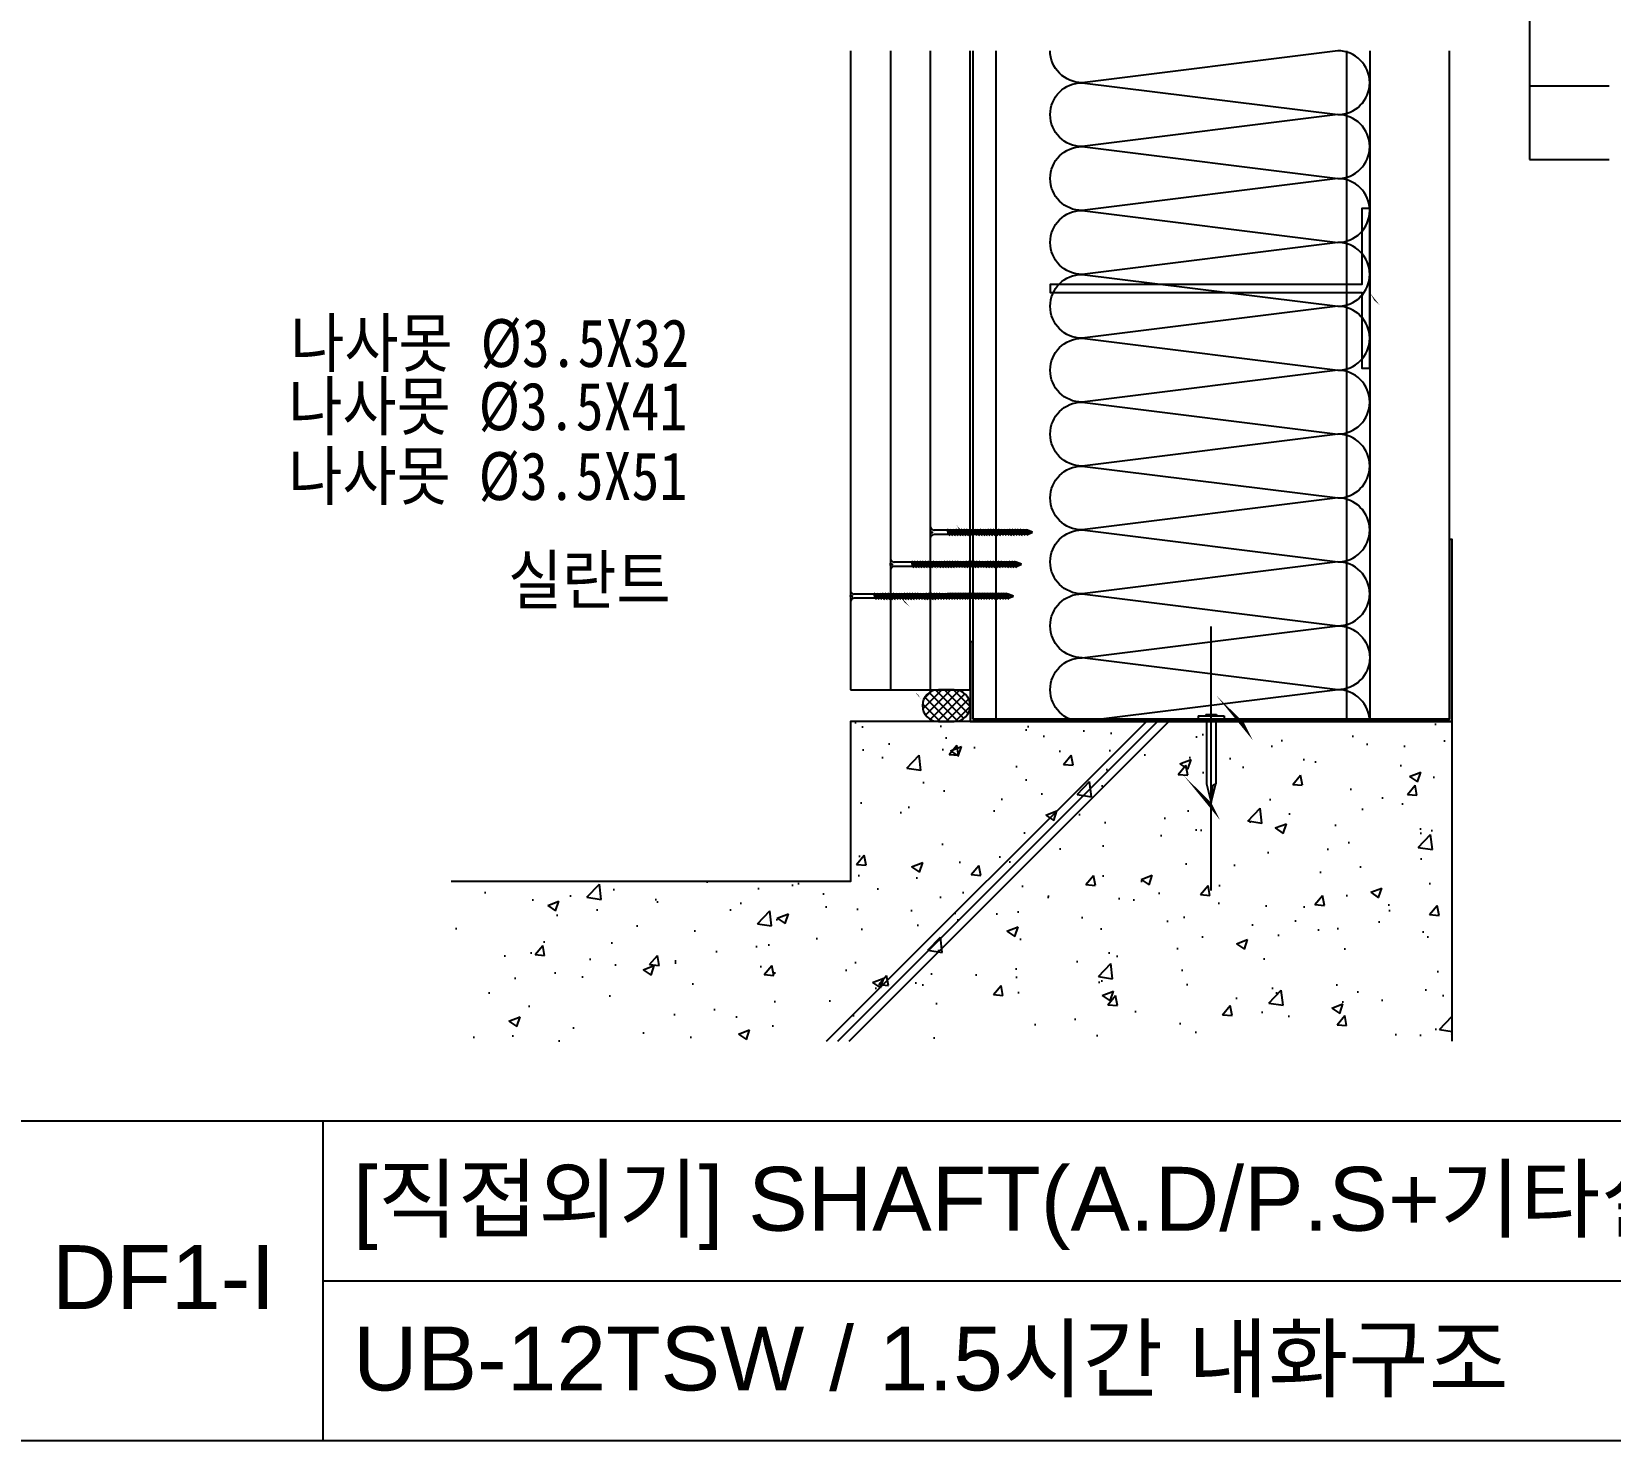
# Model space of a CAD drawing. Header units: millimetres. Extents: x 104 to 12536, y 73 to 2865.
# Drawn here: x 1031.6 to 1525.8, y 1485.8 to 1926.8 of the extents above; entities that cross this region are included whole.
import ezdxf
from ezdxf.enums import TextEntityAlignment as Align

# ---------------------------------------------------------------- set-up
doc = ezdxf.new("R2010")
doc.units = ezdxf.units.MM
doc.header["$LTSCALE"] = 5
doc.linetypes.add('CEN', pattern=[62, 60, -1, 0, -1])
for name, color, linetype in [('2', 7, 'Continuous'), ('CEN', 1, 'CEN'), ('CHAN', 3, 'Continuous'), ('CONC', 2, 'Continuous'), ('ele', 8, 'Continuous'), ('formline', 6, 'Continuous'), ('GB', 7, 'Continuous'), ('HAT', 8, 'Continuous'), ('HAT-CON', 8, 'Continuous'), ('INSUL', 8, 'Continuous'), ('ITXT', 5, 'Continuous'), ('PIN', 4, 'Continuous'), ('SCREW2', 8, 'Continuous'), ('TEXT', 7, 'Continuous')]:
    doc.layers.add(name, color=color, linetype=linetype)
doc.styles.add('HANGUL', font='swissel.ttf', dxfattribs={"height": 39.575204})
doc.styles.add('RXHS', font='')
doc.styles.get('RXHS').set_extended_font_data('DotumChe')

# ---------------------------------------------------------------- blocks, each defined once
blk = doc.blocks.new('고정못')
at = {"layer": 'CEN'}
blk.add_line((4.11, 55.13), (4.11, -27.57), dxfattribs=at)
at = {"layer": 'SCREW2'}
for p, q in [((2.66, 21.76), (4.11, 27.57)), ((4.11, 27.57), (5.56, 21.76)), ((2.66, 2.42), (2.66, 21.76)), ((5.56, 2.42), (5.56, 21.76)), ((0, 1.45), (8.22, 1.45)), ((0, 0.48), (0, 1.45)), ((0, 0.48), (8.22, 0.48)), ((2.42, 0), (2.42, 0.48)), ((2.42, 0), (5.8, 0)), ((5.8, 0), (5.8, 0.48)), ((8.22, 0.48), (8.22, 1.45))]:
    blk.add_line(p, q, dxfattribs=at)
blk.add_lwpolyline([(4.11, 27.57), (4.63, 22.28, 0.255479), (5.56, 21.76, 0.15073)], format="xyb", dxfattribs=at)
at = {"layer": 'SCREW2', "extrusion": (0, 0, -1)}
for centre, major_axis, ratio, start_param, end_param in [((0.06, 2.43), (2.6, 0.01), 0.375814, 0.025149, 1.595945), ((0.99, 2.42), (2.42, 0.09), 0.428989, 0.090861, 1.274963)]:
    blk.add_ellipse(centre, major_axis=major_axis, ratio=ratio, start_param=start_param, end_param=end_param, dxfattribs=at)
at = {"layer": 'SCREW2'}
for centre, major_axis, ratio, start_param, end_param in [((7.23, 2.42), (-2.42, 0.09), 0.428989, 0.090861, 1.274963), ((8.16, 2.43), (-2.6, 0.01), 0.375814, 0.025149, 1.595945)]:
    blk.add_ellipse(centre, major_axis=major_axis, ratio=ratio, start_param=start_param, end_param=end_param, dxfattribs=at)
blk = doc.blocks.new('나사못51')
at = {"layer": 'SCREW2'}
for p, q in [((2.53, 49.55), (0.92, 49.12)), ((1.6, 51), (0.98, 49.39)), ((0.98, 49.39), (1.64, 49.91)), ((1.64, 49.91), (1.6, 51)), ((2.27, 49.45), (1.6, 51)), ((2.24, 49.17), (2.53, 49.55)), ((2.24, 49.17), (0.63, 48.74)), ((0.63, 48.74), (0.92, 49.12)), ((2.25, 48.32), (0.63, 47.89)), ((0.63, 47.89), (0.92, 48.27)), ((2.25, 47.47), (0.63, 47.04)), ((0.63, 47.04), (0.92, 47.43)), ((2.24, 46.62), (0.63, 46.19)), ((0.63, 46.19), (0.91, 46.58)), ((2.24, 45.78), (0.63, 45.35)), ((0.63, 45.35), (0.92, 45.73)), ((2.25, 44.93), (0.63, 44.5)), ((0.63, 44.5), (0.92, 44.88)), ((2.53, 47.01), (0.91, 46.58)), ((0.92, 48.81), (0.92, 48.28)), ((2.53, 48.7), (0.92, 48.27)), ((0.92, 47.97), (0.92, 47.43)), ((2.54, 47.86), (0.92, 47.43)), ((0.92, 47.12), (0.92, 46.58)), ((0.92, 46.27), (0.92, 45.73)), ((2.53, 46.16), (0.92, 45.73)), ((0.92, 45.43), (0.92, 44.89)), ((2.53, 45.31), (0.92, 44.88)), ((0.92, 44.58), (0.92, 44.04)), ((0.98, 49.39), (0.98, 49.14)), ((2.24, 49.17), (2.24, 48.63)), ((2.24, 48.32), (2.24, 47.78)), ((2.24, 47.47), (2.24, 46.93)), ((2.24, 46.62), (2.53, 47.01)), ((2.24, 46.62), (2.24, 46.08)), ((2.24, 45.78), (2.53, 46.16)), ((2.24, 45.78), (2.24, 45.24)), ((2.24, 44.93), (2.24, 44.39)), ((2.25, 48.32), (2.53, 48.7)), ((2.25, 47.47), (2.54, 47.86)), ((2.25, 44.93), (2.53, 45.31)), ((2.25, 44.08), (0.63, 43.65)), ((0.63, 43.65), (0.92, 44.04)), ((2.24, 43.23), (0.63, 42.8)), ((0.63, 42.8), (0.91, 43.19)), ((2.24, 42.39), (0.63, 41.96)), ((0.63, 41.96), (0.92, 42.34)), ((2.25, 41.54), (0.63, 41.11)), ((0.63, 41.11), (0.92, 41.5)), ((2.25, 40.69), (0.63, 40.26)), ((0.63, 40.26), (0.92, 40.65)), ((2.25, 39.85), (0.64, 39.42)), ((0.64, 39.42), (0.92, 39.8)), ((2.53, 43.62), (0.91, 43.19)), ((2.54, 44.47), (0.92, 44.04)), ((0.92, 43.73), (0.92, 43.19)), ((0.92, 42.88), (0.92, 42.34)), ((2.53, 42.77), (0.92, 42.34)), ((0.92, 42.04), (0.92, 41.5)), ((2.53, 41.92), (0.92, 41.5)), ((0.92, 41.19), (0.92, 40.65)), ((2.54, 41.08), (0.92, 40.65)), ((0.92, 40.34), (0.92, 39.8)), ((2.54, 40.23), (0.92, 39.8)), ((2.24, 44.08), (2.24, 43.54)), ((2.24, 43.23), (2.53, 43.62)), ((2.24, 43.23), (2.24, 42.69)), ((2.24, 42.39), (2.53, 42.77)), ((2.24, 42.39), (2.24, 41.85)), ((2.24, 41.54), (2.24, 41)), ((2.24, 40.69), (2.24, 40.15)), ((2.24, 39.84), (2.24, 39.3)), ((2.25, 44.08), (2.54, 44.47)), ((2.25, 41.54), (2.53, 41.92)), ((2.25, 40.69), (2.54, 41.08)), ((2.25, 39.85), (2.54, 40.23)), ((2.25, 39), (0.63, 38.57)), ((0.63, 38.57), (0.92, 38.95)), ((2.25, 38.15), (0.63, 37.72)), ((0.63, 37.72), (0.92, 38.11)), ((2.25, 36.46), (0.63, 36.03)), ((0.63, 36.03), (0.92, 36.41)), ((2.25, 34.9), (0.63, 34.47)), ((0.63, 34.47), (0.92, 34.86)), ((2.25, 37.3), (0.64, 36.87)), ((0.64, 36.87), (0.92, 37.26)), ((2.25, 35.73), (0.64, 35.3)), ((0.64, 35.3), (0.92, 35.68)), ((0.92, 39.49), (0.92, 38.95)), ((2.53, 39.38), (0.92, 38.95)), ((0.92, 38.65), (0.92, 38.11)), ((2.54, 38.54), (0.92, 38.11)), ((0.92, 37.8), (0.92, 37.26)), ((2.54, 37.69), (0.92, 37.26)), ((0.92, 36.95), (0.92, 36.41)), ((2.54, 36.84), (0.92, 36.41)), ((0.92, 36.45), (0.92, 35.92)), ((0.92, 36.22), (0.92, 35.68)), ((2.54, 36.11), (0.92, 35.68)), ((0.92, 35.37), (0.92, 34.86)), ((2.54, 35.29), (0.92, 34.86)), ((2.24, 39), (2.24, 38.46)), ((2.24, 38.15), (2.24, 37.61)), ((2.24, 37.3), (2.24, 36.76)), ((2.24, 36.45), (2.24, 36.03)), ((2.24, 35.72), (2.24, 35.54)), ((2.24, 35.71), (2.24, 34.86)), ((2.24, 34.9), (2.24, 34.36)), ((2.25, 39), (2.53, 39.38)), ((2.25, 38.15), (2.54, 38.54)), ((2.25, 37.3), (2.54, 37.69)), ((2.25, 36.46), (2.54, 36.84)), ((2.25, 35.73), (2.54, 36.11)), ((2.25, 34.9), (2.54, 35.29)), ((2.25, 32.36), (0.63, 31.93)), ((0.63, 31.93), (0.92, 32.32)), ((2.25, 34.06), (0.64, 33.63)), ((0.64, 33.63), (0.92, 34.01)), ((2.25, 33.21), (0.64, 32.78)), ((0.64, 32.78), (0.92, 33.16)), ((2.25, 31.51), (0.64, 31.08)), ((0.64, 31.08), (0.92, 31.47)), ((2.25, 30.67), (0.64, 30.24)), ((0.64, 30.24), (0.92, 30.62)), ((2.26, 29.82), (0.64, 29.39)), ((0.64, 29.39), (0.93, 29.78)), ((0.92, 34.55), (0.92, 34.01)), ((2.54, 34.44), (0.92, 34.01)), ((0.92, 33.7), (0.92, 33.16)), ((2.54, 33.59), (0.92, 33.16)), ((0.92, 32.86), (0.92, 32.32)), ((2.54, 32.75), (0.92, 32.32)), ((0.92, 32.01), (0.92, 31.47)), ((2.54, 31.9), (0.92, 31.47)), ((0.92, 31.16), (0.92, 30.62)), ((2.54, 31.05), (0.92, 30.62)), ((0.93, 30.32), (0.93, 29.78)), ((2.55, 30.21), (0.93, 29.78)), ((2.24, 33.21), (2.24, 32.67)), ((2.24, 32.36), (2.24, 31.82)), ((2.24, 31.51), (2.24, 30.97)), ((2.25, 34.06), (2.54, 34.44)), ((2.25, 34.06), (2.25, 33.52)), ((2.25, 33.21), (2.54, 33.59)), ((2.25, 32.36), (2.54, 32.75)), ((2.25, 31.51), (2.54, 31.9)), ((2.25, 30.67), (2.54, 31.05)), ((2.25, 30.67), (2.25, 30.13)), ((2.26, 29.82), (2.55, 30.21)), ((2.26, 29.82), (2.26, 29.28)), ((2.27, 28.98), (0.65, 28.55)), ((0.65, 28.55), (0.94, 28.93)), ((2.27, 28.13), (0.66, 27.7)), ((0.66, 27.7), (0.94, 28.09)), ((2.27, 27.28), (0.66, 26.85)), ((0.66, 26.85), (0.95, 27.24)), ((2.28, 26.44), (0.67, 26.01)), ((0.67, 26.01), (0.95, 26.39)), ((2.29, 25.59), (0.67, 25.16)), ((0.67, 25.16), (0.96, 25.55)), ((2.28, 24.74), (0.67, 24.31)), ((0.94, 29.47), (0.94, 28.93)), ((2.55, 29.36), (0.94, 28.93)), ((2.56, 28.51), (0.94, 28.09)), ((0.95, 28.63), (0.95, 28.09)), ((0.95, 27.78), (0.95, 27.24)), ((2.56, 27.67), (0.95, 27.24)), ((0.95, 26.93), (0.95, 26.39)), ((2.57, 26.82), (0.95, 26.39)), ((2.57, 25.13), (0.95, 24.7)), ((0.96, 26.09), (0.96, 25.55)), ((2.57, 25.98), (0.96, 25.55)), ((0.96, 25.24), (0.96, 24.7)), ((2.27, 28.98), (2.55, 29.36)), ((2.27, 28.98), (2.27, 28.44)), ((2.27, 28.13), (2.56, 28.51)), ((2.27, 28.13), (2.27, 27.59)), ((2.27, 27.28), (2.56, 27.67)), ((2.27, 27.28), (2.27, 26.74)), ((2.28, 26.44), (2.57, 26.82)), ((2.28, 26.44), (2.28, 25.9)), ((2.28, 25.59), (2.28, 25.05)), ((2.28, 24.74), (2.57, 25.13)), ((2.28, 24.74), (2.28, 24.2)), ((2.29, 25.59), (2.57, 25.98)), ((0.67, 24.31), (0.95, 24.7)), ((2.28, 23.9), (0.67, 23.47)), ((0.67, 23.47), (0.95, 23.85)), ((2.29, 23.05), (0.67, 22.62)), ((0.67, 22.62), (0.96, 23)), ((2.28, 22.2), (0.67, 21.77)), ((0.67, 21.77), (0.95, 22.16)), ((2.28, 21.35), (0.67, 20.92)), ((0.67, 20.92), (0.95, 21.31)), ((2.28, 20.51), (0.67, 20.08)), ((0.67, 20.08), (0.95, 20.46)), ((2.57, 24.28), (0.95, 23.85)), ((0.95, 22.7), (0.95, 22.16)), ((2.57, 22.59), (0.95, 22.16)), ((0.95, 21.85), (0.95, 21.31)), ((2.57, 21.74), (0.95, 21.31)), ((0.95, 21), (0.95, 20.46)), ((2.57, 20.89), (0.95, 20.46)), ((0.95, 20.15), (0.95, 19.61)), ((2.57, 20.04), (0.95, 19.61)), ((0.96, 24.39), (0.96, 23.85)), ((0.96, 23.54), (0.96, 23)), ((2.57, 23.43), (0.96, 23)), ((2.27, 23.05), (2.27, 22.51)), ((2.27, 22.2), (2.27, 21.66)), ((2.27, 21.35), (2.27, 20.81)), ((2.27, 20.5), (2.27, 19.97)), ((2.28, 23.9), (2.57, 24.28)), ((2.28, 23.89), (2.28, 23.36)), ((2.28, 22.2), (2.57, 22.59)), ((2.28, 21.35), (2.57, 21.74)), ((2.28, 20.51), (2.57, 20.89)), ((2.28, 19.66), (2.57, 20.04)), ((2.29, 23.05), (2.57, 23.43)), ((2.28, 19.66), (0.67, 19.23)), ((0.67, 19.23), (0.95, 19.61)), ((2.28, 18.81), (0.67, 18.38)), ((0.67, 18.38), (0.95, 18.77)), ((2.28, 17.96), (0.67, 17.53)), ((0.67, 17.53), (0.95, 17.92)), ((2.28, 17.12), (0.67, 16.69)), ((0.67, 16.69), (0.95, 17.07)), ((2.29, 16.27), (0.67, 15.84)), ((0.67, 15.84), (0.96, 16.22)), ((2.28, 15.42), (0.67, 14.99)), ((0.67, 14.99), (0.95, 15.37)), ((0.95, 19.31), (0.95, 18.77)), ((2.57, 19.2), (0.95, 18.77)), ((0.95, 18.46), (0.95, 17.92)), ((2.57, 18.35), (0.95, 17.92)), ((0.95, 17.61), (0.95, 17.07)), ((2.57, 17.5), (0.95, 17.07)), ((0.95, 16.76), (0.95, 16.22)), ((0.95, 15.91), (0.95, 15.37)), ((2.57, 15.8), (0.95, 15.37)), ((0.95, 15.06), (0.95, 14.53)), ((2.57, 14.95), (0.95, 14.53)), ((2.57, 16.65), (0.96, 16.22)), ((2.27, 19.66), (2.27, 19.12)), ((2.27, 18.81), (2.27, 18.27)), ((2.27, 17.96), (2.27, 17.42)), ((2.27, 17.11), (2.27, 16.57)), ((2.27, 16.26), (2.27, 15.72)), ((2.27, 15.42), (2.27, 14.88)), ((2.28, 18.81), (2.57, 19.2)), ((2.28, 17.96), (2.57, 18.35)), ((2.28, 17.12), (2.57, 17.5)), ((2.28, 15.42), (2.57, 15.8)), ((2.28, 14.57), (2.57, 14.95)), ((2.29, 16.27), (2.57, 16.65)), ((2.28, 14.57), (0.67, 14.14)), ((0.67, 14.14), (0.95, 14.53)), ((2.28, 13.72), (0.67, 13.29)), ((0.67, 13.29), (0.95, 13.68)), ((2.29, 12.87), (0.67, 12.44)), ((0.67, 12.44), (0.96, 12.83)), ((2.28, 12.02), (0.67, 11.59)), ((0.67, 11.59), (0.95, 11.98)), ((2.28, 11.18), (0.67, 10.75)), ((0.67, 10.75), (0.95, 11.13)), ((2.28, 10.33), (0.67, 9.9)), ((0.67, 9.9), (0.95, 10.28)), ((0.95, 14.22), (0.95, 13.68)), ((2.57, 14.11), (0.95, 13.68)), ((0.95, 13.37), (0.95, 12.82)), ((0.95, 12.52), (0.95, 11.98)), ((2.57, 12.41), (0.95, 11.98)), ((0.95, 11.67), (0.95, 11.13)), ((2.57, 11.56), (0.95, 11.13)), ((0.95, 10.82), (0.95, 10.28)), ((2.57, 10.71), (0.95, 10.28)), ((0.95, 9.98), (0.95, 9.43)), ((2.57, 13.26), (0.96, 12.83)), ((2.27, 14.57), (2.27, 14.03)), ((2.27, 13.72), (2.27, 13.18)), ((2.27, 12.87), (2.27, 12.33)), ((2.27, 12.02), (2.27, 11.48)), ((2.27, 11.17), (2.27, 10.63)), ((2.27, 10.33), (2.27, 9.78)), ((2.28, 13.72), (2.57, 14.11)), ((2.28, 12.02), (2.57, 12.41)), ((2.28, 11.18), (2.57, 11.56)), ((2.28, 10.33), (2.57, 10.71)), ((2.29, 12.87), (2.57, 13.26)), ((2.29, 9.48), (0.67, 9.05)), ((0.67, 9.05), (0.96, 9.43)), ((2.28, 8.63), (0.67, 8.2)), ((0.67, 8.2), (0.95, 8.59)), ((2.28, 7.78), (0.67, 7.35)), ((0.67, 7.35), (0.95, 7.74)), ((0.95, 9.12), (0.95, 8.59)), ((2.57, 9.01), (0.95, 8.59)), ((0.95, 8.28), (0.95, 7.74)), ((2.57, 8.17), (0.95, 7.74)), ((0.95, 7.43), (0.95, 1.19)), ((2.57, 9.86), (0.96, 9.43)), ((2.27, 9.48), (2.27, 8.94)), ((2.27, 8.63), (2.27, 8.09)), ((2.27, 7.78), (2.27, 1.19)), ((2.28, 8.63), (2.57, 9.01)), ((2.28, 7.78), (2.57, 8.17)), ((2.29, 9.48), (2.57, 9.86)), ((0, 0), (1.12, 0)), ((1.57, 0.48), (1.57, 0.65)), ((1.63, 0.68), (1.6, 0.68)), ((1.66, 0.48), (1.66, 0.65)), ((2.11, 0), (3.23, 0))]:
    blk.add_line(p, q, dxfattribs=at)
for centre, radius, start, end in [((-0.44, 1.33), 1.4, 288.341, 354.2702), ((1.1, 0.47), 0.473, 267.5265, 0.9138), ((1.61, -1.99), 2.05, 80.2866, 99.7134), ((1.6, 0.65), 0.033, 90, 180), ((1.63, 0.65), 0.033, 0, 90), ((2.13, 0.47), 0.473, 179.0862, 272.4735), ((3.67, 1.33), 1.4, 185.7298, 251.659)]:
    blk.add_arc(centre, radius, start, end, dxfattribs=at)
blk = doc.blocks.new('나사못32')
at = {"layer": 'SCREW2'}
for p, q in [((2.24, 30.17), (0.63, 29.74)), ((0.63, 29.74), (0.92, 30.12)), ((2.53, 30.55), (0.92, 30.12)), ((0.92, 29.81), (0.92, 29.28)), ((2.53, 29.7), (0.92, 29.27)), ((1.6, 32), (0.98, 30.39)), ((0.98, 30.39), (1.64, 30.91)), ((0.98, 30.39), (0.98, 30.14)), ((1.64, 30.91), (1.6, 32)), ((2.27, 30.45), (1.6, 32)), ((2.24, 30.17), (2.53, 30.55)), ((2.24, 30.17), (2.24, 29.63)), ((2.25, 29.32), (2.53, 29.7)), ((2.25, 29.32), (0.63, 28.89)), ((0.63, 28.89), (0.92, 29.27)), ((2.25, 28.47), (0.63, 28.04)), ((0.63, 28.04), (0.92, 28.43)), ((2.24, 27.62), (0.63, 27.19)), ((0.63, 27.19), (0.91, 27.58)), ((2.24, 26.78), (0.63, 26.35)), ((0.63, 26.35), (0.92, 26.73)), ((2.25, 25.93), (0.63, 25.5)), ((0.63, 25.5), (0.92, 25.88)), ((2.25, 25.08), (0.63, 24.65)), ((0.63, 24.65), (0.92, 25.04)), ((2.53, 28.01), (0.91, 27.58)), ((0.92, 28.97), (0.92, 28.43)), ((2.54, 28.86), (0.92, 28.43)), ((0.92, 28.12), (0.92, 27.58)), ((0.92, 27.27), (0.92, 26.73)), ((2.53, 27.16), (0.92, 26.73)), ((0.92, 26.43), (0.92, 25.89)), ((2.53, 26.31), (0.92, 25.88)), ((0.92, 25.58), (0.92, 25.04)), ((2.54, 25.47), (0.92, 25.04)), ((0.92, 24.73), (0.92, 24.19)), ((2.24, 29.32), (2.24, 28.78)), ((2.24, 28.47), (2.24, 27.93)), ((2.24, 27.62), (2.53, 28.01)), ((2.24, 27.62), (2.24, 27.08)), ((2.24, 26.78), (2.53, 27.16)), ((2.24, 26.78), (2.24, 26.24)), ((2.24, 25.93), (2.24, 25.39)), ((2.24, 25.08), (2.24, 24.54)), ((2.25, 28.47), (2.54, 28.86)), ((2.25, 25.93), (2.53, 26.31)), ((2.25, 25.08), (2.54, 25.47)), ((2.24, 24.23), (0.63, 23.8)), ((0.63, 23.8), (0.91, 24.19)), ((2.24, 23.39), (0.63, 22.96)), ((0.63, 22.96), (0.92, 23.34)), ((2.25, 22.54), (0.63, 22.11)), ((0.63, 22.11), (0.92, 22.5)), ((2.25, 21.69), (0.63, 21.26)), ((0.63, 21.26), (0.92, 21.65)), ((2.25, 20), (0.63, 19.57)), ((0.63, 19.57), (0.92, 19.95)), ((2.25, 20.85), (0.64, 20.42)), ((0.64, 20.42), (0.92, 20.8)), ((2.53, 24.62), (0.91, 24.19)), ((0.92, 23.88), (0.92, 23.34)), ((2.53, 23.77), (0.92, 23.34)), ((0.92, 23.04), (0.92, 22.5)), ((2.53, 22.92), (0.92, 22.5)), ((0.92, 22.19), (0.92, 21.65)), ((2.54, 22.08), (0.92, 21.65)), ((0.92, 21.34), (0.92, 20.8)), ((2.54, 21.23), (0.92, 20.8)), ((0.92, 20.49), (0.92, 19.95)), ((2.53, 20.38), (0.92, 19.95)), ((2.24, 24.23), (2.53, 24.62)), ((2.24, 24.23), (2.24, 23.69)), ((2.24, 23.39), (2.53, 23.77)), ((2.24, 23.39), (2.24, 22.85)), ((2.24, 22.54), (2.24, 22)), ((2.24, 21.69), (2.24, 21.15)), ((2.24, 20.84), (2.24, 20.3)), ((2.24, 20), (2.24, 19.46)), ((2.25, 22.54), (2.53, 22.92)), ((2.25, 21.69), (2.54, 22.08)), ((2.25, 20.85), (2.54, 21.23)), ((2.25, 20), (2.53, 20.38)), ((2.25, 19.15), (0.63, 18.72)), ((0.63, 18.72), (0.92, 19.11)), ((2.25, 17.46), (0.63, 17.03)), ((0.63, 17.03), (0.92, 17.41)), ((2.25, 15.9), (0.63, 15.47)), ((0.63, 15.47), (0.92, 15.86)), ((2.25, 18.3), (0.64, 17.87)), ((0.64, 17.87), (0.92, 18.26)), ((2.25, 16.73), (0.64, 16.3)), ((0.64, 16.3), (0.92, 16.68)), ((2.25, 15.06), (0.64, 14.63)), ((0.64, 14.63), (0.92, 15.01)), ((0.92, 19.65), (0.92, 19.11)), ((2.54, 19.54), (0.92, 19.11)), ((0.92, 18.8), (0.92, 18.26)), ((2.54, 18.69), (0.92, 18.26)), ((0.92, 17.95), (0.92, 17.41)), ((2.54, 17.84), (0.92, 17.41)), ((0.92, 17.45), (0.92, 16.92)), ((0.92, 17.22), (0.92, 16.68)), ((2.54, 17.11), (0.92, 16.68)), ((0.92, 16.37), (0.92, 15.86)), ((2.54, 16.29), (0.92, 15.86)), ((0.92, 15.55), (0.92, 15.01)), ((2.54, 15.44), (0.92, 15.01)), ((2.24, 19.15), (2.24, 18.61)), ((2.24, 18.3), (2.24, 17.76)), ((2.24, 17.45), (2.24, 17.03)), ((2.24, 16.72), (2.24, 16.54)), ((2.24, 16.71), (2.24, 15.86)), ((2.24, 15.9), (2.24, 15.36)), ((2.25, 19.15), (2.54, 19.54)), ((2.25, 18.3), (2.54, 18.69)), ((2.25, 17.46), (2.54, 17.84)), ((2.25, 16.73), (2.54, 17.11)), ((2.25, 15.9), (2.54, 16.29)), ((2.25, 15.06), (2.54, 15.44)), ((2.25, 15.06), (2.25, 14.52)), ((2.25, 13.36), (0.63, 12.93)), ((0.63, 12.93), (0.92, 13.32)), ((2.25, 14.21), (0.64, 13.78)), ((0.64, 13.78), (0.92, 14.16)), ((2.25, 12.51), (0.64, 12.08)), ((0.64, 12.08), (0.92, 12.47)), ((2.25, 11.67), (0.64, 11.24)), ((0.64, 11.24), (0.92, 11.62)), ((2.26, 10.82), (0.64, 10.39)), ((0.64, 10.39), (0.93, 10.78)), ((2.27, 9.98), (0.65, 9.55)), ((0.65, 9.55), (0.94, 9.93)), ((0.92, 14.7), (0.92, 14.16)), ((2.54, 14.59), (0.92, 14.16)), ((0.92, 13.86), (0.92, 13.32)), ((2.54, 13.75), (0.92, 13.32)), ((0.92, 13.01), (0.92, 12.47)), ((2.54, 12.9), (0.92, 12.47)), ((0.92, 12.16), (0.92, 11.62)), ((2.54, 12.05), (0.92, 11.62)), ((0.93, 11.32), (0.93, 10.78)), ((2.55, 11.21), (0.93, 10.78)), ((0.94, 10.47), (0.94, 9.93)), ((2.55, 10.36), (0.94, 9.93)), ((2.24, 14.21), (2.24, 13.67)), ((2.24, 13.36), (2.24, 12.82)), ((2.24, 12.51), (2.24, 11.97)), ((2.25, 14.21), (2.54, 14.59)), ((2.25, 13.36), (2.54, 13.75)), ((2.25, 12.51), (2.54, 12.9)), ((2.25, 11.67), (2.54, 12.05)), ((2.25, 11.67), (2.25, 11.13)), ((2.26, 10.82), (2.55, 11.21)), ((2.26, 10.82), (2.26, 10.28)), ((2.27, 9.98), (2.55, 10.36)), ((2.27, 9.98), (2.27, 9.44)), ((2.27, 9.13), (0.66, 8.7)), ((0.66, 8.7), (0.94, 9.09)), ((2.27, 8.28), (0.66, 7.85)), ((0.66, 7.85), (0.95, 8.24)), ((2.28, 7.44), (0.67, 7.01)), ((0.67, 7.01), (0.95, 7.39)), ((2.29, 6.59), (0.67, 6.16)), ((0.67, 6.16), (0.96, 6.55)), ((2.28, 5.74), (0.67, 5.31)), ((0.67, 5.31), (0.95, 5.7)), ((2.56, 9.51), (0.94, 9.09)), ((0.95, 9.63), (0.95, 9.09)), ((0.95, 8.78), (0.95, 8.24)), ((2.56, 8.67), (0.95, 8.24)), ((0.95, 7.93), (0.95, 7.39)), ((2.57, 7.82), (0.95, 7.39)), ((2.57, 6.13), (0.95, 5.7)), ((0.95, 5.39), (0.95, 1.19)), ((0.96, 7.09), (0.96, 6.55)), ((2.57, 6.98), (0.96, 6.55)), ((0.96, 6.24), (0.96, 5.7)), ((2.27, 9.13), (2.56, 9.51)), ((2.27, 9.13), (2.27, 8.59)), ((2.27, 8.28), (2.56, 8.67)), ((2.27, 8.28), (2.27, 7.74)), ((2.27, 5.74), (2.27, 1.19)), ((2.28, 7.44), (2.57, 7.82)), ((2.28, 7.44), (2.28, 6.9)), ((2.28, 6.59), (2.28, 6.05)), ((2.28, 5.74), (2.57, 6.13)), ((2.29, 6.59), (2.57, 6.98)), ((0, 0), (1.12, 0)), ((1.57, 0.48), (1.57, 0.65)), ((1.63, 0.68), (1.6, 0.68)), ((1.66, 0.48), (1.66, 0.65)), ((2.11, 0), (3.23, 0))]:
    blk.add_line(p, q, dxfattribs=at)
for centre, radius, start, end in [((-0.44, 1.33), 1.4, 288.341, 354.2702), ((1.1, 0.47), 0.473, 267.5265, 0.9138), ((1.61, -1.99), 2.05, 80.2866, 99.7134), ((1.6, 0.65), 0.033, 90, 180), ((1.63, 0.65), 0.033, 360, 90), ((2.13, 0.47), 0.473, 179.0862, 272.4735), ((3.67, 1.33), 1.4, 185.7298, 251.659)]:
    blk.add_arc(centre, radius, start, end, dxfattribs=at)
blk = doc.blocks.new('나사못41')
at = {"layer": 'SCREW2'}
for p, q in [((2.54, 39.55), (0.92, 39.12)), ((1.6, 41), (0.98, 39.39)), ((0.98, 39.39), (1.64, 39.91)), ((1.64, 39.91), (1.6, 41)), ((2.26, 39.48), (1.6, 41)), ((2.25, 39.17), (2.54, 39.55)), ((2.25, 39.17), (0.63, 38.74)), ((0.63, 38.74), (0.92, 39.12)), ((2.25, 38.32), (0.63, 37.89)), ((0.63, 37.89), (0.92, 38.27)), ((2.25, 36.62), (0.63, 36.19)), ((0.63, 36.19), (0.92, 36.58)), ((2.25, 35.78), (0.63, 35.35)), ((0.63, 35.35), (0.92, 35.73)), ((2.25, 34.93), (0.63, 34.5)), ((0.63, 34.5), (0.92, 34.88)), ((2.25, 37.47), (0.64, 37.04)), ((0.64, 37.04), (0.92, 37.43)), ((2.54, 38.7), (0.92, 38.27)), ((2.54, 37.86), (0.92, 37.43)), ((2.53, 37.01), (0.92, 36.58)), ((2.54, 36.16), (0.92, 35.73)), ((2.54, 35.31), (0.92, 34.88)), ((0.93, 38.81), (0.93, 38.28)), ((0.93, 37.97), (0.93, 37.43)), ((0.93, 37.12), (0.93, 36.58)), ((0.93, 36.27), (0.93, 35.73)), ((0.93, 35.43), (0.93, 34.89)), ((0.98, 39.39), (0.98, 39.14)), ((2.25, 39.17), (2.25, 38.63)), ((2.25, 38.32), (2.54, 38.7)), ((2.25, 38.32), (2.25, 37.78)), ((2.25, 37.47), (2.54, 37.86)), ((2.25, 37.47), (2.25, 36.93)), ((2.25, 36.62), (2.53, 37.01)), ((2.25, 36.62), (2.25, 36.08)), ((2.25, 35.78), (2.54, 36.16)), ((2.25, 35.78), (2.25, 35.24)), ((2.25, 34.93), (2.54, 35.31)), ((2.25, 34.93), (2.25, 34.39)), ((2.25, 33.23), (0.63, 32.8)), ((0.63, 32.8), (0.92, 33.19)), ((2.25, 32.39), (0.63, 31.96)), ((0.63, 31.96), (0.92, 32.34)), ((2.25, 31.54), (0.63, 31.11)), ((0.63, 31.11), (0.92, 31.5)), ((2.25, 34.08), (0.64, 33.65)), ((0.64, 33.65), (0.92, 34.04)), ((2.25, 30.69), (0.64, 30.26)), ((0.64, 30.26), (0.92, 30.65)), ((2.25, 29.85), (0.64, 29.42)), ((0.64, 29.42), (0.93, 29.8)), ((2.54, 34.47), (0.92, 34.04)), ((2.53, 33.62), (0.92, 33.19)), ((2.54, 32.77), (0.92, 32.34)), ((2.54, 31.92), (0.92, 31.5)), ((2.54, 31.08), (0.92, 30.65)), ((0.93, 34.58), (0.93, 34.04)), ((0.93, 33.73), (0.93, 33.19)), ((0.93, 32.88), (0.93, 32.34)), ((0.93, 32.04), (0.93, 31.5)), ((0.93, 31.19), (0.93, 30.65)), ((0.93, 30.34), (0.93, 29.8)), ((2.54, 30.23), (0.93, 29.8)), ((2.25, 34.08), (2.54, 34.47)), ((2.25, 34.08), (2.25, 33.54)), ((2.25, 33.23), (2.53, 33.62)), ((2.25, 33.23), (2.25, 32.69)), ((2.25, 32.39), (2.54, 32.77)), ((2.25, 32.39), (2.25, 31.85)), ((2.25, 31.54), (2.54, 31.92)), ((2.25, 31.54), (2.25, 31)), ((2.25, 30.69), (2.54, 31.08)), ((2.25, 30.69), (2.25, 30.15)), ((2.25, 29.85), (2.54, 30.23)), ((2.25, 29.84), (2.25, 29.3)), ((2.25, 29), (0.63, 28.57)), ((0.63, 28.57), (0.92, 28.95)), ((2.25, 24.76), (0.63, 24.33)), ((0.63, 24.33), (0.92, 24.72)), ((2.25, 28.15), (0.64, 27.72)), ((0.64, 27.72), (0.92, 28.11)), ((2.25, 27.3), (0.64, 26.87)), ((0.64, 26.87), (0.93, 27.26)), ((2.25, 26.46), (0.64, 26.03)), ((0.64, 26.03), (0.92, 26.41)), ((2.25, 25.61), (0.64, 25.18)), ((0.64, 25.18), (0.93, 25.56)), ((2.54, 29.38), (0.92, 28.95)), ((2.54, 28.54), (0.92, 28.11)), ((2.54, 26.84), (0.92, 26.41)), ((2.54, 25.15), (0.92, 24.72)), ((0.93, 29.49), (0.93, 28.95)), ((0.93, 28.65), (0.93, 28.11)), ((0.93, 27.8), (0.93, 27.26)), ((2.54, 27.69), (0.93, 27.26)), ((0.93, 26.95), (0.93, 26.41)), ((0.93, 26.1), (0.93, 25.56)), ((2.54, 25.99), (0.93, 25.56)), ((0.93, 25.26), (0.93, 24.72)), ((2.25, 29), (2.54, 29.38)), ((2.25, 29), (2.25, 28.46)), ((2.25, 28.15), (2.54, 28.54)), ((2.25, 28.15), (2.25, 27.61)), ((2.25, 27.3), (2.54, 27.69)), ((2.25, 27.3), (2.25, 26.76)), ((2.25, 26.46), (2.54, 26.84)), ((2.25, 26.45), (2.25, 25.92)), ((2.25, 25.61), (2.54, 25.99)), ((2.25, 25.61), (2.25, 25.07)), ((2.25, 24.76), (2.54, 25.15)), ((2.25, 24.76), (2.25, 24.22)), ((2.25, 23.91), (0.64, 23.48)), ((0.64, 23.48), (0.92, 23.87)), ((2.25, 23.07), (0.64, 22.64)), ((0.64, 22.64), (0.93, 23.02)), ((2.26, 22.22), (0.64, 21.79)), ((0.64, 21.79), (0.93, 22.18)), ((2.25, 21.37), (0.64, 20.94)), ((0.64, 20.94), (0.93, 21.33)), ((2.26, 20.53), (0.64, 20.1)), ((0.64, 20.1), (0.93, 20.48)), ((2.54, 24.3), (0.92, 23.87)), ((2.54, 20.06), (0.92, 19.63)), ((0.93, 24.41), (0.93, 23.87)), ((0.93, 23.56), (0.93, 23.02)), ((2.54, 23.45), (0.93, 23.02)), ((0.93, 22.71), (0.93, 22.18)), ((2.54, 22.6), (0.93, 22.18)), ((0.93, 21.87), (0.93, 21.33)), ((2.54, 21.76), (0.93, 21.33)), ((0.93, 21.02), (0.93, 20.48)), ((2.54, 20.91), (0.93, 20.48)), ((0.93, 20.17), (0.93, 19.63)), ((2.25, 23.91), (2.54, 24.3)), ((2.25, 23.91), (2.25, 23.37)), ((2.25, 23.07), (2.54, 23.45)), ((2.25, 23.06), (2.25, 20.53)), ((2.25, 21.37), (2.54, 21.76)), ((2.25, 21.37), (2.25, 20.83)), ((2.25, 20.52), (2.25, 19.98)), ((2.25, 19.68), (2.54, 20.06)), ((2.26, 22.22), (2.54, 22.6)), ((2.26, 20.53), (2.54, 20.91)), ((2.25, 19.68), (0.64, 19.25)), ((0.64, 19.25), (0.92, 19.63)), ((2.25, 18.83), (0.64, 18.4)), ((0.64, 18.4), (0.93, 18.79)), ((2.26, 17.98), (0.64, 17.55)), ((0.64, 17.55), (0.93, 17.94)), ((2.26, 17.14), (0.64, 16.71)), ((0.64, 16.71), (0.93, 17.09)), ((2.26, 15.44), (0.64, 15.01)), ((0.64, 15.01), (0.93, 15.4)), ((2.26, 16.29), (0.65, 15.86)), ((0.65, 15.86), (0.93, 16.24)), ((0.93, 19.32), (0.93, 18.79)), ((2.54, 19.21), (0.93, 18.79)), ((0.93, 18.48), (0.93, 17.94)), ((0.93, 18.48), (0.93, 17.94)), ((2.54, 18.37), (0.93, 17.94)), ((0.93, 17.63), (0.93, 17.09)), ((2.55, 17.52), (0.93, 17.09)), ((0.93, 16.78), (0.93, 16.24)), ((2.55, 16.67), (0.93, 16.24)), ((0.93, 15.94), (0.93, 15.4)), ((2.54, 15.83), (0.93, 15.4)), ((0.93, 15.09), (0.93, 14.55)), ((2.55, 14.98), (0.93, 14.55)), ((2.25, 19.68), (2.25, 19.14)), ((2.25, 18.83), (2.54, 19.21)), ((2.25, 18.83), (2.25, 18.29)), ((2.25, 17.98), (2.25, 17.44)), ((2.25, 17.13), (2.25, 16.59)), ((2.25, 16.29), (2.25, 15.75)), ((2.25, 15.44), (2.25, 14.9)), ((2.26, 17.98), (2.54, 18.37)), ((2.26, 17.14), (2.55, 17.52)), ((2.26, 16.29), (2.55, 16.67)), ((2.26, 15.44), (2.54, 15.83)), ((2.26, 14.59), (2.55, 14.98)), ((2.26, 14.59), (0.64, 14.16)), ((0.64, 14.16), (0.93, 14.55)), ((2.26, 13.75), (0.65, 13.32)), ((0.65, 13.32), (0.93, 13.7)), ((2.26, 12.9), (0.65, 12.47)), ((0.65, 12.47), (0.93, 12.86)), ((2.26, 12.05), (0.65, 11.62)), ((0.65, 11.62), (0.93, 12.01)), ((2.26, 11.21), (0.65, 10.78)), ((0.65, 10.78), (0.93, 11.16)), ((2.26, 10.38), (0.65, 9.95)), ((0.65, 9.95), (0.93, 10.33)), ((0.93, 14.24), (0.93, 13.7)), ((2.55, 14.13), (0.93, 13.7)), ((0.93, 13.39), (0.93, 12.86)), ((2.55, 13.29), (0.93, 12.86)), ((0.93, 12.55), (0.93, 12.01)), ((2.55, 12.44), (0.93, 12.01)), ((0.93, 11.7), (0.93, 10.33)), ((2.55, 11.59), (0.93, 11.16)), ((2.55, 10.76), (0.93, 10.33)), ((0.93, 10.02), (0.93, 9.5)), ((2.55, 9.93), (0.93, 9.5)), ((2.25, 14.59), (2.25, 14.05)), ((2.25, 13.75), (2.25, 13.21)), ((2.25, 12.05), (2.25, 11.51)), ((2.25, 11.2), (2.25, 10.68)), ((2.25, 10.37), (2.25, 9.85)), ((2.26, 13.75), (2.55, 14.13)), ((2.26, 12.9), (2.55, 13.29)), ((2.26, 12.9), (2.26, 12.36)), ((2.26, 12.05), (2.55, 12.44)), ((2.26, 11.21), (2.55, 11.59)), ((2.26, 10.38), (2.55, 10.76)), ((2.26, 9.55), (2.55, 9.93)), ((2.26, 9.55), (0.65, 9.12)), ((0.65, 9.12), (0.93, 9.5)), ((2.26, 8.72), (0.65, 8.29)), ((0.65, 8.29), (0.93, 8.67)), ((2.26, 7.89), (0.65, 7.46)), ((0.65, 7.46), (0.93, 7.84)), ((2.26, 7.06), (0.65, 6.63)), ((0.65, 6.63), (0.93, 7.01)), ((0.93, 9.19), (0.93, 8.67)), ((2.55, 9.1), (0.93, 8.67)), ((0.93, 8.36), (0.93, 7.84)), ((2.55, 8.27), (0.93, 7.84)), ((0.93, 7.53), (0.93, 7.01)), ((2.55, 7.44), (0.93, 7.01)), ((0.93, 6.7), (0.93, 1.19)), ((2.25, 9.54), (2.25, 9.02)), ((2.25, 8.71), (2.25, 8.19)), ((2.25, 7.88), (2.25, 7.36)), ((2.25, 7.05), (2.25, 1.19)), ((2.26, 8.72), (2.55, 9.1)), ((2.26, 7.89), (2.55, 8.27)), ((2.26, 7.06), (2.55, 7.44)), ((1.54, 0.48), (1.54, 0.65)), ((1.6, 0.68), (1.57, 0.68)), ((1.63, 0.48), (1.63, 0.65)), ((2.08, 0), (3.2, 0)), ((-0.03, 0), (1.09, 0))]:
    blk.add_line(p, q, dxfattribs=at)
for centre, radius, start, end in [((-0.49, 1.35), 1.43, 288.6613, 353.4469), ((1.07, 0.47), 0.473, 267.5265, 0.9138), ((1.59, -1.99), 2.05, 80.2866, 99.7134), ((1.57, 0.65), 0.033, 90, 180), ((1.6, 0.65), 0.033, 0, 90), ((2.1, 0.47), 0.473, 179.0862, 272.4735), ((3.64, 1.33), 1.4, 185.7298, 251.659)]:
    blk.add_arc(centre, radius, start, end, dxfattribs=at)

msp = doc.modelspace()

# ---------------------------------------------------------------- hatches: boundary and pattern name
at = {"layer": 'HAT'}
h = msp.add_hatch(dxfattribs=at)
h.set_pattern_fill('_USER', color=256, scale=2, angle=45, style=0, double=1, pattern_type=0)
h.set_pattern_definition([(45, (-2649.9307, -6375.238), (-1.41421356, 1.41421356), []), (135, (-2649.9307, -6375.238), (-1.41421356, -1.41421356), [])])
h.paths.add_polyline_path([(1320.44, 1720.76), (1315.44, 1720.76, 1), (1315.44, 1710.76), (1320.44, 1710.76, 1)])
at = {"layer": 'HAT-CON'}
h = msp.add_hatch(dxfattribs=at)
h.set_pattern_fill('AR-CONC', color=256, scale=5, style=0)
h.set_pattern_definition([(50, (1437.76, 98.96), (35.863, -3.1376), [3.75, -41.25]), (355, (1437.76, 98.96), (-6.9376, 37.6096), [3, -33]), (100.4514, (1440.748, 98.7), (28.9255, 34.472), [3.187, -35.0571]), (46.1842, (1437.76, 108.96), (53.362, -8.276), [5.625, -61.875]), (96.6356, (1442.206, 108.27), (46.7331, 48.7059), [4.7805, -52.5856]), (351.1842, (1437.76, 108.96), (46.7331, 48.706), [4.5, -49.5]), (21, (1442.76, 106.46), (29.84535, -20.13094), [3.75, -41.25]), (326, (1442.76, 106.46), (12.1658, 36.2575), [3, -33]), (71.4514, (1445.246, 104.783), (42.0111, 16.1265), [3.187, -35.0571]), (37.5, (1437.759, 98.96), (0.60799, 16.64469), [0, -32.6, 0, -33.5, 0, -33.125]), (7.5, (1437.76, 98.96), (13.15348, 19.72059), [0, -19.1, 0, -31.85, 0, -12.625]), (327.5, (1426.609, 98.96), (26.69112, -1.12774), [0, -12.5, 0, -39, 0, -51.75]), (317.5, (1421.61, 98.96), (29.1593, 5.00525), [0, -16.25, 0, -25.9, 0, -36.75])])
h.paths.add_polyline_path([(1162.94, 1610.76), (1476.24, 1610.76), (1476.24, 1710.76), (1287.94, 1710.76), (1287.94, 1660.76), (1162.94, 1660.76)])

# ---------------------------------------------------------------- linework, layer by layer
at = {"layer": 'CHAN'}
msp.add_lwpolyline([(1326.24, 1711.56), (1326.24, 1735.76), (1325.44, 1735.76), (1325.44, 1710.76), (1476.24, 1710.76), (1476.24, 1767.76), (1475.44, 1767.76), (1475.44, 1711.56)], close=True, dxfattribs=at)
at = {"layer": 'CONC'}
msp.add_lwpolyline([(1476.24, 1610.76), (1476.24, 1710.76), (1287.94, 1710.76), (1287.94, 1660.76), (1162.94, 1660.76)], dxfattribs=at)
at = {"layer": 'ele', "color": 8}
for p, q in [((1326.24, 1920.76), (1326.24, 1711.56)), ((1333.44, 1920.76), (1333.44, 1711.56)), ((1443.24, 1920.76), (1443.24, 1711.56))]:
    msp.add_line(p, q, dxfattribs=at)
at = {"layer": 'ele'}
msp.add_line((1326.24, 1711.56), (1450.44, 1711.56), dxfattribs=at)
at = {"layer": 'formline'}
for p, q in [((104.5, 1585.76), (3778.25, 1585.76)), ((1122.94, 1485.76), (1122.94, 1585.76)), ((1122.94, 1535.76), (1941.38, 1535.76)), ((104.5, 1485.76), (3778.25, 1485.76))]:
    msp.add_line(p, q, dxfattribs=at)
at = {"layer": 'GB'}
for p, q in [((1287.94, 1920.76), (1287.94, 1720.76)), ((1300.44, 1920.76), (1300.44, 1720.76)), ((1312.94, 1720.76), (1312.94, 1920.76)), ((1325.44, 1720.76), (1325.44, 1920.76)), ((1287.94, 1720.76), (1325.44, 1720.76))]:
    msp.add_line(p, q, dxfattribs=at)
msp.add_lwpolyline([(1450.44, 1920.76), (1450.44, 1711.56), (1475.44, 1711.56), (1475.44, 1920.76)], dxfattribs=at)
at = {"layer": 'HAT'}
msp.add_lwpolyline([(1315.44, 1720.76, 1), (1315.44, 1710.76), (1320.44, 1710.76, 1), (1320.44, 1720.76), (1315.44, 1720.76)], format="xyb", dxfattribs=at)
at = {"layer": 'HAT-CON'}
for p, q in [((1280.47, 1610.76), (1381.27, 1711.56)), ((1284, 1610.76), (1384.8, 1711.56)), ((1287.54, 1610.76), (1388.34, 1711.56))]:
    msp.add_line(p, q, dxfattribs=at)
at = {"layer": 'INSUL'}
msp.add_lwpolyline([(1450.44, 1710.76, 0.414214), (1440.44, 1720.76), (1360.44, 1730.76), (1440.44, 1740.76, -1), (1440.44, 1720.76), (1360.44, 1710.76, -1), (1360.44, 1730.76, -1), (1360.44, 1750.76), (1440.44, 1740.76, 0.414214), (1450.44, 1750.76, 0.414214), (1440.44, 1760.76), (1360.44, 1750.76, -1), (1360.44, 1770.76), (1440.44, 1760.76, 1), (1440.44, 1780.76), (1360.44, 1770.76, -1), (1360.44, 1790.76), (1440.44, 1780.76, 1), (1440.44, 1800.76), (1360.44, 1790.76, -1), (1360.44, 1810.76), (1440.44, 1800.76, 1), (1440.44, 1820.76), (1360.44, 1810.76, -1), (1360.44, 1830.76), (1440.44, 1820.76, 1), (1440.44, 1840.76), (1360.44, 1830.76, -1), (1360.44, 1850.76), (1440.44, 1840.76, 1), (1440.44, 1860.76), (1360.44, 1850.76, -1), (1360.44, 1870.76), (1440.44, 1860.76, 1), (1440.44, 1880.76), (1360.44, 1870.76, -1), (1360.44, 1890.76), (1440.44, 1880.76, 1), (1440.44, 1900.76), (1360.44, 1890.76, -1), (1360.44, 1910.76), (1440.44, 1900.76, 1), (1440.44, 1920.76), (1360.44, 1910.76, -0.414214), (1350.44, 1920.76)], format="xyb", dxfattribs=at)
at = {"layer": 'ITXT'}
msp.add_line((1500.44, 1955.76), (1500.44, 1886.76), dxfattribs=at)
for points in [[(1500.44, 1909.76), (1525.44, 1909.76)], [(1500.44, 1886.76), (1525.44, 1886.76)]]:
    msp.add_lwpolyline(points, dxfattribs=at)
for points in [[(1451.91, 1842.59, 0, 8.33, 0), (1467.8, 1823.29, 0, 0, 0), (1489.55, 1796, 0, 0, 0), (1527.81, 1796, 0, 0, 0)], [(1321.89, 1771.04, 0, 8.33, 0), (1305.54, 1789.96, 0, 0, 0), (1270.01, 1830.25, 0, 0, 0), (1237.94, 1830.25, 0, 0, 0)], [(1313.6, 1759.69, 0, 8.33, 0), (1297.25, 1778.61, 0, 0, 0), (1270.42, 1808.95, 0, 0, 0), (1237.94, 1808.95, 0, 0, 0)], [(1304.8, 1748.12, 0, 8.33, 0), (1288.46, 1767.03, 0, 0, 0), (1269.19, 1788.76, 0, 0, 0), (1237.94, 1788.76, 0, 0, 0)], [(1309.12, 1719.16, 0, 8.33, 0), (1292.78, 1738.07, 0, 0, 0), (1279.92, 1753.21, 0, 0, 0), (1237.94, 1753.21, 0, 0, 0)], [(1411.09, 1710.44, 0, 8.33, 0), (1425.84, 1690.26, 0, 0, 0), (1445.83, 1665.76, 0, 0, 0), (1525.44, 1665.76, 0, 0, 0)], [(1400.84, 1685.44, 0, 8.33, 0), (1415.59, 1665.26, 0, 0, 0), (1435.58, 1640.76, 0, 0, 0), (1525.44, 1640.76, 0, 0, 0)]]:
    msp.add_lwpolyline(points, format="xyseb", dxfattribs=at)
at = {"layer": 'PIN'}
msp.add_lwpolyline([(1450.44, 1871.37), (1447.94, 1871.37), (1447.94, 1847.62), (1350.44, 1847.62), (1350.44, 1845.12), (1447.94, 1845.12), (1447.94, 1821.37), (1450.44, 1821.37), (1450.44, 1871.37)], dxfattribs=at)

# ---------------------------------------------------------------- block references
at = {"layer": 'GB', "rotation": 270.0000000004199}
msp.add_blockref('나사못51', (1287.94, 1751.63), dxfattribs=at)
at = {"layer": 'SCREW2', "rotation": 270.0000000004199}
for name, p in [('나사못32', (1312.94, 1771.63)), ('나사못41', (1300.44, 1761.61))]:
    msp.add_blockref(name, p, dxfattribs=at)
at = {"layer": 'SCREW2', "xscale": -1, "rotation": 180}
msp.add_blockref('고정못', (1396.73, 1713.01), dxfattribs=at)

# ---------------------------------------------------------------- texts
at = {"layer": '2', "color": 7, "linetype": 'Continuous', "style": 'HANGUL'}
msp.add_text('DF1-I', height=20, dxfattribs=at).set_placement((1072.94, 1526.88), align=Align.CENTER)
at = {"layer": 'TEXT', "style": 'RXHS', "width": 0.9}
for s, p in [('나사못 Ø3.5X32', (1237.44, 1821.76)), ('나사못 Ø3.5X41', (1236.84, 1801.99)), ('나사못 Ø3.5X51', (1236.84, 1780.13))]:
    msp.add_text(s, height=15, dxfattribs=at).set_placement(p, align=Align.RIGHT)
msp.add_text('실란트', height=15, dxfattribs=at).set_placement((1180.78, 1747.63))
at = {"layer": 'TEXT', "color": 3, "style": 'HANGUL'}
for s, p in [('[직접외기] SHAFT(A.D/P.S+기타실간) 벽체 / 7.22M이하', (1132.24, 1551.4)), ('UB-12TSW / 1.5시간 내화구조', (1132.24, 1501.4))]:
    msp.add_text(s, height=20, dxfattribs=at).set_placement(p)

doc.saveas('drawing.dxf')
